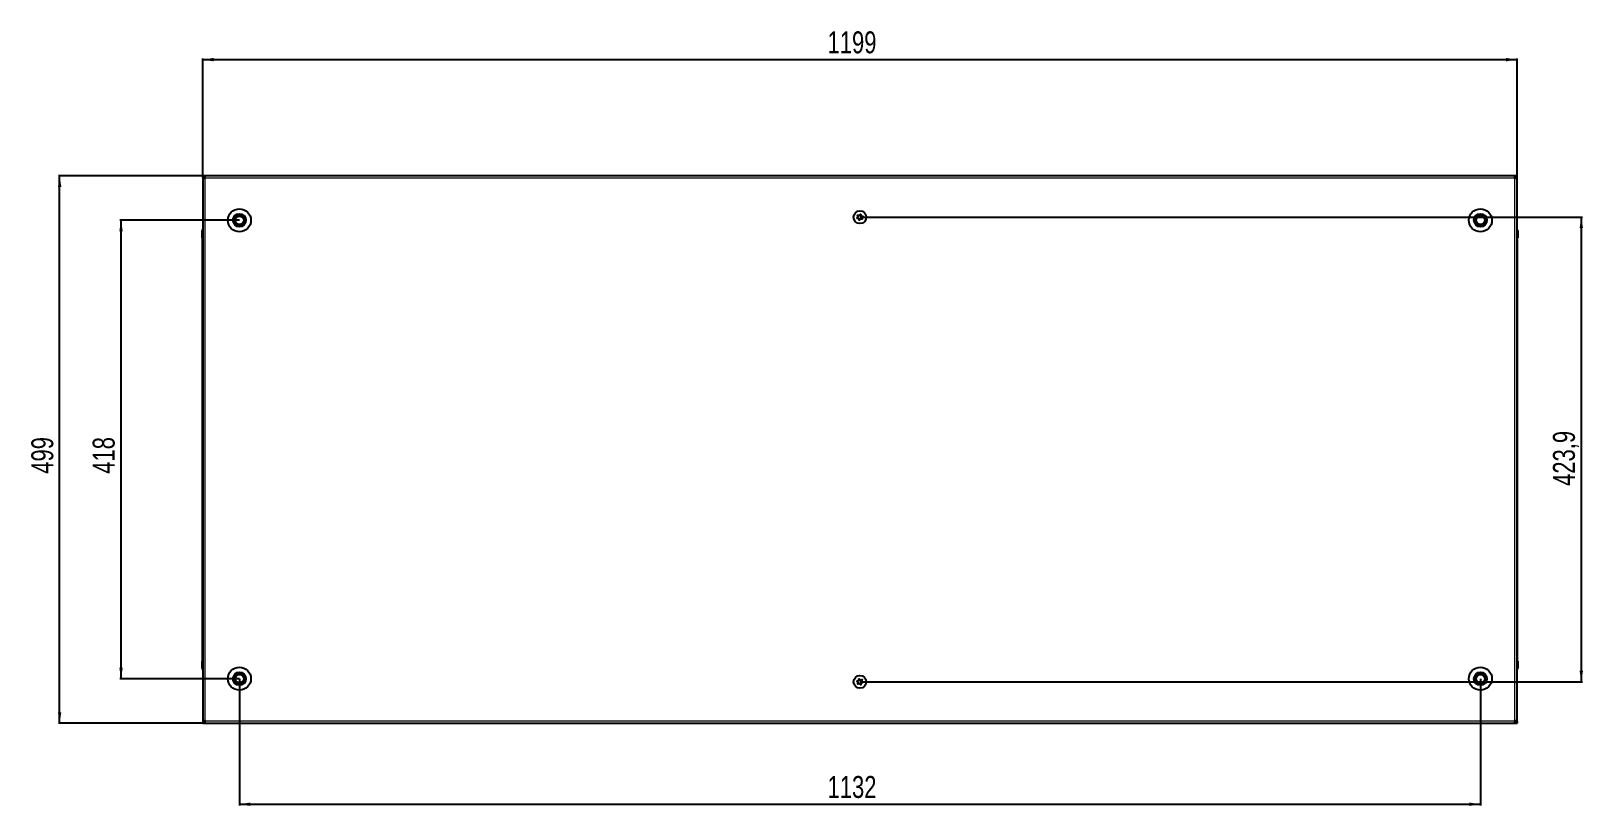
# Model space of a CAD drawing. Header units: millimetres. Extents: x 1315 to 5862, y -923 to 1604.
# Drawn here: x 1315 to 2730, y 851 to 1558 of the extents above; entities that cross this region are included whole.
import ezdxf

# ---------------------------------------------------------------- set-up
doc = ezdxf.new("R2010")
doc.units = ezdxf.units.MM
doc.layers.add('FORMAT', color=7, linetype='Continuous')
doc.styles.add('SLDTEXTSTYLE0', font='TXT', dxfattribs={"width": 0.75})
doc.dimstyles.new('SLDDIMSTYLE0', dxfattribs={"dimtxt": 20, "dimasz": 10, "dimexe": 0, "dimexo": 0.0625, "dimgap": 5, "dimtad": 2, "dimdec": 1, "dimrnd": 1e-09, "dimzin": 12, "dimdsep": 46, "dimtxsty": 'SLDTEXTSTYLE0', "dimsah": 1, "dimcen": 0.09, "dimadec": 0, "dimazin": 3, "dimtfac": 1, "dimtofl": 0, "dimtmove": 0, "dimatfit": 3, "dimfxl": 0, "dimfrac": 2, "dimtolj": 1, "dimtzin": 12, "dimarcsym": 0})

# ---------------------------------------------------------------- blocks, each defined once
blk = doc.blocks.new('_D')
at = {"layer": 'FORMAT'}
for p, q in [((1471.3, 1425.8), (1339.8, 1425.8)), ((1340.8, 926.8), (1340.8, 1425.8)), ((1471.3, 926.8), (1339.8, 926.8))]:
    blk.add_line(p, q, dxfattribs=at)
for points in [[(1340.8, 1425.8), (1339.3, 1415.8), (1342.4, 1415.8)], [(1340.8, 926.8), (1342.4, 936.8), (1339.3, 936.8)]]:
    blk.add_solid(points, dxfattribs=at)
at = {"layer": 'FORMAT', "insert": (1315, 1154.2), "char_height": 20, "attachment_point": 1, "rotation": 90, "style": 'SLDTEXTSTYLE0'}
blk.add_mtext('499', dxfattribs=at)
blk = doc.blocks.new('_D_1')
at = {"layer": 'FORMAT'}
for p, q in [((1471.3, 1425.8), (1471.3, 1532.8)), ((2670.3, 1531.8), (1471.3, 1531.8)), ((2670.3, 1425.8), (2670.3, 1532.8))]:
    blk.add_line(p, q, dxfattribs=at)
for points in [[(1471.3, 1531.8), (1481.3, 1530.3), (1481.3, 1533.4)], [(2670.3, 1531.8), (2660.3, 1533.4), (2660.3, 1530.3)]]:
    blk.add_solid(points, dxfattribs=at)
at = {"layer": 'FORMAT', "insert": (2041.3, 1557.6), "char_height": 20, "attachment_point": 1, "style": 'SLDTEXTSTYLE0'}
blk.add_mtext('1199', dxfattribs=at)
blk = doc.blocks.new('_D_2')
at = {"layer": 'FORMAT'}
for p, q in [((1504.8, 967.3), (1504.8, 851.8)), ((2636.8, 967.3), (2636.8, 851.8)), ((1504.8, 852.8), (2636.8, 852.8))]:
    blk.add_line(p, q, dxfattribs=at)
for points in [[(1504.8, 852.8), (1514.8, 851.3), (1514.8, 854.4)], [(2636.8, 852.8), (2626.8, 854.4), (2626.8, 851.3)]]:
    blk.add_solid(points, dxfattribs=at)
at = {"layer": 'FORMAT', "insert": (2041.3, 878.6), "char_height": 20, "attachment_point": 1, "style": 'SLDTEXTSTYLE0'}
blk.add_mtext('1132', dxfattribs=at)
blk = doc.blocks.new('_D_3')
at = {"layer": 'FORMAT'}
for p, q in [((2070.8, 1388.3), (2729.8, 1388.3)), ((2728.8, 1388.3), (2728.8, 964.5)), ((2070.8, 964.5), (2729.8, 964.5))]:
    blk.add_line(p, q, dxfattribs=at)
for points in [[(2728.8, 1388.3), (2727.3, 1378.3), (2730.4, 1378.3)], [(2728.8, 964.5), (2730.4, 974.5), (2727.3, 974.5)]]:
    blk.add_solid(points, dxfattribs=at)
at = {"layer": 'FORMAT', "insert": (2703, 1143.1), "char_height": 20, "attachment_point": 1, "rotation": 90, "style": 'SLDTEXTSTYLE0'}
blk.add_mtext('423,9', dxfattribs=at)
blk = doc.blocks.new('_D_4')
at = {"layer": 'FORMAT'}
for p, q in [((1504.8, 1385.3), (1395.8, 1385.3)), ((1396.8, 1385.3), (1396.8, 967.3)), ((1504.8, 967.3), (1395.8, 967.3))]:
    blk.add_line(p, q, dxfattribs=at)
for points in [[(1396.8, 1385.3), (1395.3, 1375.3), (1398.4, 1375.3)], [(1396.8, 967.3), (1398.4, 977.3), (1395.3, 977.3)]]:
    blk.add_solid(points, dxfattribs=at)
at = {"layer": 'FORMAT', "insert": (1371, 1154.2), "char_height": 20, "attachment_point": 1, "rotation": 90, "style": 'SLDTEXTSTYLE0'}
blk.add_mtext('418', dxfattribs=at)

msp = doc.modelspace()

# ---------------------------------------------------------------- linework, layer by layer
at = {"color": 7, "linetype": 'Continuous', "lineweight": 25}
for p, q in [((1471.32, 1424.32), (1471.32, 1425.82)), ((1473.42, 1425.82), (1471.32, 1425.82)), ((1471.32, 1424.32), (1473.42, 1424.32)), ((1471.32, 1424.32), (1471.32, 1423.72)), ((1471.32, 1423.72), (1471.32, 928.92)), ((1471.32, 1423.72), (1473.42, 1423.72)), ((2668.22, 1425.82), (1473.42, 1425.82)), ((1473.42, 1425.82), (1473.42, 1423.72)), ((2668.22, 1423.72), (2668.22, 1425.82)), ((2670.32, 1425.82), (2668.22, 1425.82)), ((2668.22, 1424.32), (2670.32, 1424.32)), ((2668.22, 1423.72), (2670.32, 1423.72)), ((2670.32, 1424.32), (2670.32, 1425.82)), ((2670.32, 1423.72), (2670.32, 1424.32)), ((2670.32, 928.92), (2670.32, 1423.72)), ((1470.82, 1375.82), (1470.82, 1369.32)), ((1470.82, 1369.32), (1470.82, 1375.82)), ((2670.32, 1377.15), (2670.32, 1377.15)), ((2670.82, 1375.82), (2670.82, 1369.32)), ((2670.82, 1369.32), (2670.82, 1375.82)), ((1470.82, 1369.32), (1470.82, 1369.32)), ((1471.32, 1369.32), (1470.82, 1369.32)), ((1470.97, 1369.32), (1470.97, 983.32)), ((2670.32, 1369.32), (2670.82, 1369.32)), ((2670.67, 983.32), (2670.67, 1369.32)), ((2670.82, 1369.32), (2670.82, 1369.32)), ((2670.82, 1369.32), (2670.82, 1369.32)), ((1470.82, 976.82), (1470.82, 983.32)), ((1470.82, 983.32), (1470.82, 983.32)), ((1470.82, 983.32), (1470.82, 983.32)), ((1470.82, 983.32), (1470.82, 976.82)), ((1471.32, 983.32), (1470.82, 983.32)), ((2670.32, 983.32), (2670.82, 983.32)), ((2670.82, 983.32), (2670.82, 983.32)), ((2670.82, 976.82), (2670.82, 983.32)), ((2670.82, 983.32), (2670.82, 976.82)), ((1471.32, 975.5), (1471.32, 975.5)), ((1473.42, 928.92), (1471.32, 928.92)), ((1471.32, 928.92), (1471.32, 928.32)), ((1471.32, 928.32), (1471.32, 926.82)), ((1473.42, 928.32), (1471.32, 928.32)), ((1471.32, 926.82), (1473.42, 926.82)), ((1473.42, 928.92), (1473.42, 926.82)), ((1473.42, 926.82), (2668.22, 926.82)), ((2670.32, 928.92), (2668.22, 928.92)), ((2668.22, 926.82), (2668.22, 928.92)), ((2670.32, 928.32), (2668.22, 928.32)), ((2668.22, 926.82), (2670.32, 926.82)), ((2670.32, 928.32), (2670.32, 928.92)), ((2670.32, 928.32), (2670.32, 926.82))]:
    msp.add_line(p, q, dxfattribs=at)
at = {"color": 8, "linetype": 'Continuous', "lineweight": 18}
for p, q in [((1473.42, 1423.72), (1473.42, 928.92)), ((2668.22, 1423.72), (1473.42, 1423.72)), ((2668.22, 928.92), (2668.22, 1423.72)), ((1471.32, 1375.82), (1470.82, 1375.82)), ((2670.32, 1375.82), (2670.82, 1375.82)), ((1471.32, 976.82), (1470.82, 976.82)), ((2670.32, 976.82), (2670.82, 976.82)), ((1473.42, 928.92), (2668.22, 928.92))]:
    msp.add_line(p, q, dxfattribs=at)
at = {"color": 7, "linetype": 'Continuous', "lineweight": 25}
for centre, radius in [((1504.82, 1385.32), 10.5), ((1504.82, 1385.32), 6), ((1504.82, 1385.32), 3.9), ((2070.82, 1388.17), 5.79), ((2070.82, 1388.17), 1.85), ((2636.82, 1385.32), 10.5), ((2636.82, 1385.32), 6), ((2636.82, 1385.32), 3.9), ((1504.82, 967.32), 10.5), ((2636.82, 967.32), 10.5), ((1504.82, 967.32), 6), ((1504.82, 967.32), 3.9), ((2070.82, 964.47), 5.79), ((2070.82, 964.47), 1.85), ((2636.82, 967.32), 6), ((2636.82, 967.32), 3.9)]:
    msp.add_circle(centre, radius, dxfattribs=at)
for centre, radius, start, end in [((1504.82, 1385.32), 4.62, 120, 180), ((1504.82, 1385.32), 4.62, 60, 120), ((1504.82, 1385.32), 4.62, 0, 60), ((2636.82, 1385.32), 4.62, 120, 180), ((2636.82, 1385.32), 4.62, 60, 120), ((2636.82, 1385.32), 4.62, 360, 60), ((1472.82, 1375.82), 2, 138.59038, 180), ((1504.82, 1385.32), 4.62, 180, 240), ((1504.82, 1385.32), 4.62, 240, 300), ((1504.82, 1385.32), 4.62, 300, 0), ((2636.82, 1385.32), 4.62, 180, 240), ((2636.82, 1385.32), 4.62, 240, 300), ((2636.82, 1385.32), 4.62, 300, 360), ((2668.82, 1375.82), 2, 33.94202, 41.40962), ((2668.82, 1375.82), 2, 0, 41.39416), ((2668.82, 1375.82), 2, 0, 18.58003), ((1472.82, 976.82), 2, 180, 199.56674), ((1472.82, 976.82), 2, 180, 221.39416), ((2668.82, 976.82), 2, 318.57492, 0), ((2668.82, 976.82), 2, 318.59038, 0), ((1472.82, 976.82), 2, 213.78451, 221.40962), ((1504.82, 967.32), 4.62, 120, 180), ((1504.82, 967.32), 4.62, 180, 240), ((1504.82, 967.32), 4.62, 60, 120), ((1504.82, 967.32), 4.62, 240, 300), ((1504.82, 967.32), 4.62, 360, 60), ((1504.82, 967.32), 4.62, 300, 360), ((2636.82, 967.32), 4.62, 120, 180), ((2636.82, 967.32), 4.62, 180, 240), ((2636.82, 967.32), 4.62, 60, 120), ((2636.82, 967.32), 4.62, 240, 300), ((2636.82, 967.32), 4.62, 360, 60), ((2636.82, 967.32), 4.62, 300, 360)]:
    msp.add_arc(centre, radius, start, end, dxfattribs=at)
for points, knots in [([(1500.2, 1385.32), (1500.53, 1385.9), (1501.1, 1386.88), (1501.92, 1388.3), (1502.33, 1389.01), (1502.51, 1389.32)], [0, 0, 0, 0, 0.4391308, 0.7513783, 1, 1, 1, 1]), ([(1502.51, 1389.32), (1502.71, 1389.32), (1503.42, 1389.32), (1504.72, 1389.32), (1506.11, 1389.32), (1506.86, 1389.32), (1507.13, 1389.32)], [0, 0, 0, 0, 0.1393293, 0.4852696, 0.8163565, 1, 1, 1, 1]), ([(1507.13, 1389.32), (1507.46, 1388.75), (1508.03, 1387.77), (1508.85, 1386.35), (1509.26, 1385.64), (1509.44, 1385.32)], [0, 0, 0, 0, 0.4391308, 0.7513783, 1, 1, 1, 1]), ([(2068.73, 1390.04), (2068.72, 1390.03), (2068.71, 1390), (2068.71, 1389.95), (2068.73, 1389.8), (2068.87, 1389.44), (2069.06, 1388.94), (2068.96, 1388.31), (2068.64, 1387.91), (2068.36, 1387.63), (2068.21, 1387.45), (2068.16, 1387.36), (2068.15, 1387.32), (2068.16, 1387.29), (2068.18, 1387.26), (2068.24, 1387.22), (2068.5, 1387.15), (2068.97, 1387.09), (2069.64, 1386.85), (2069.96, 1386.21), (2070.06, 1385.75), (2070.16, 1385.5), (2070.21, 1385.45), (2070.24, 1385.43), (2070.27, 1385.43), (2070.31, 1385.44), (2070.34, 1385.46), (2070.41, 1385.51), (2070.56, 1385.68), (2070.8, 1385.98), (2071.17, 1386.34), (2071.78, 1386.51), (2072.3, 1386.38), (2072.68, 1386.28), (2072.83, 1386.27), (2072.89, 1386.29), (2072.91, 1386.31), (2072.93, 1386.34), (2072.93, 1386.4), (2072.91, 1386.54), (2072.77, 1386.9), (2072.58, 1387.41), (2072.68, 1388.04), (2073, 1388.44), (2073.28, 1388.72), (2073.43, 1388.9), (2073.48, 1388.98), (2073.49, 1389.03), (2073.48, 1389.06), (2073.46, 1389.08), (2073.4, 1389.13), (2073.14, 1389.2), (2072.67, 1389.25), (2072, 1389.5), (2071.68, 1390.13), (2071.58, 1390.6), (2071.48, 1390.85), (2071.43, 1390.9), (2071.4, 1390.91), (2071.37, 1390.92), (2071.33, 1390.91), (2071.3, 1390.89), (2071.23, 1390.84), (2071.08, 1390.67), (2070.84, 1390.37), (2070.47, 1390.01), (2069.86, 1389.84), (2069.34, 1389.97), (2068.96, 1390.06), (2068.81, 1390.07), (2068.75, 1390.06), (2068.74, 1390.04), (2068.73, 1390.04)], [0, 0, 0, 0, 0.0020087, 0.00442, 0.0093647, 0.0255282, 0.0677053, 0.0957862, 0.1246456, 0.1503415, 0.1605194, 0.1633943, 0.1656965, 0.1672448, 0.1688741, 0.1707699, 0.1786058, 0.2119941, 0.2499945, 0.2879948, 0.3213831, 0.329219, 0.3311148, 0.3327441, 0.3342924, 0.3362166, 0.3385353, 0.3413178, 0.349662, 0.3753578, 0.4042173, 0.4322982, 0.4744753, 0.4906388, 0.4966691, 0.49844, 0.5, 0.5020087, 0.50442, 0.5093647, 0.5255282, 0.5677053, 0.5957862, 0.6246456, 0.6503415, 0.6605194, 0.6633943, 0.6656965, 0.6672448, 0.6688741, 0.6707699, 0.6786058, 0.7119941, 0.7499945, 0.7879948, 0.8213831, 0.829219, 0.8311148, 0.8327441, 0.8342924, 0.8362166, 0.8385353, 0.8413178, 0.849662, 0.8753578, 0.9042173, 0.9322982, 0.9744753, 0.9906388, 0.9966691, 0.99844, 1, 1, 1, 1]), ([(2632.2, 1385.32), (2632.53, 1385.9), (2633.1, 1386.88), (2633.92, 1388.3), (2634.33, 1389.01), (2634.51, 1389.32)], [0, 0, 0, 0, 0.4391308, 0.7513783, 1, 1, 1, 1]), ([(2634.51, 1389.32), (2634.71, 1389.32), (2635.42, 1389.32), (2636.72, 1389.32), (2638.11, 1389.32), (2638.86, 1389.32), (2639.13, 1389.32)], [0, 0, 0, 0, 0.1393293, 0.4852696, 0.8163565, 1, 1, 1, 1]), ([(2639.13, 1389.32), (2639.46, 1388.75), (2640.03, 1387.77), (2640.85, 1386.35), (2641.26, 1385.64), (2641.44, 1385.32)], [0, 0, 0, 0, 0.4391308, 0.7513783, 1, 1, 1, 1]), ([(1502.51, 1381.32), (1502.18, 1381.9), (1501.61, 1382.88), (1500.79, 1384.3), (1500.38, 1385.01), (1500.2, 1385.32)], [0, 0, 0, 0, 0.4391308, 0.7513783, 1, 1, 1, 1]), ([(1507.13, 1381.32), (1506.86, 1381.32), (1506.11, 1381.32), (1504.72, 1381.32), (1503.42, 1381.32), (1502.71, 1381.32), (1502.51, 1381.32)], [0, 0, 0, 0, 0.1836435, 0.5147304, 0.8606707, 1, 1, 1, 1]), ([(1509.44, 1385.32), (1509.11, 1384.75), (1508.54, 1383.77), (1507.72, 1382.35), (1507.31, 1381.64), (1507.13, 1381.32)], [0, 0, 0, 0, 0.4391308, 0.7513783, 1, 1, 1, 1]), ([(2634.51, 1381.32), (2634.18, 1381.9), (2633.61, 1382.88), (2632.79, 1384.3), (2632.38, 1385.01), (2632.2, 1385.32)], [0, 0, 0, 0, 0.4391308, 0.7513783, 1, 1, 1, 1]), ([(2639.13, 1381.32), (2638.86, 1381.32), (2638.11, 1381.32), (2636.72, 1381.32), (2635.42, 1381.32), (2634.71, 1381.32), (2634.51, 1381.32)], [0, 0, 0, 0, 0.1836435, 0.5147304, 0.8606707, 1, 1, 1, 1]), ([(2641.44, 1385.32), (2641.11, 1384.75), (2640.54, 1383.77), (2639.72, 1382.35), (2639.31, 1381.64), (2639.13, 1381.32)], [0, 0, 0, 0, 0.4391308, 0.7513783, 1, 1, 1, 1]), ([(1500.2, 967.32), (1500.53, 967.9), (1501.1, 968.88), (1501.92, 970.3), (1502.33, 971.01), (1502.51, 971.32)], [0, 0, 0, 0, 0.4391308, 0.7513783, 1, 1, 1, 1]), ([(1502.51, 963.32), (1502.18, 963.9), (1501.61, 964.88), (1500.79, 966.3), (1500.38, 967.01), (1500.2, 967.32)], [0, 0, 0, 0, 0.4391308, 0.7513783, 1, 1, 1, 1]), ([(1502.51, 971.32), (1502.71, 971.32), (1503.42, 971.32), (1504.72, 971.32), (1506.11, 971.32), (1506.86, 971.32), (1507.13, 971.32)], [0, 0, 0, 0, 0.1393293, 0.4852696, 0.8163565, 1, 1, 1, 1]), ([(1507.13, 963.32), (1506.86, 963.32), (1506.11, 963.32), (1504.72, 963.32), (1503.42, 963.32), (1502.71, 963.32), (1502.51, 963.32)], [0, 0, 0, 0, 0.1836435, 0.5147304, 0.8606707, 1, 1, 1, 1]), ([(1507.13, 971.32), (1507.46, 970.75), (1508.03, 969.77), (1508.85, 968.35), (1509.26, 967.64), (1509.44, 967.32)], [0, 0, 0, 0, 0.4391308, 0.7513783, 1, 1, 1, 1]), ([(1509.44, 967.32), (1509.11, 966.75), (1508.54, 965.77), (1507.72, 964.35), (1507.31, 963.64), (1507.13, 963.32)], [0, 0, 0, 0, 0.4391308, 0.7513783, 1, 1, 1, 1]), ([(2073.55, 963.83), (2073.55, 963.84), (2073.55, 963.87), (2073.52, 963.92), (2073.43, 964.04), (2073.14, 964.29), (2072.73, 964.64), (2072.52, 965.24), (2072.61, 965.75), (2072.72, 966.13), (2072.77, 966.36), (2072.77, 966.45), (2072.76, 966.49), (2072.73, 966.52), (2072.7, 966.53), (2072.63, 966.54), (2072.37, 966.48), (2071.93, 966.3), (2071.23, 966.2), (2070.64, 966.61), (2070.33, 966.96), (2070.12, 967.13), (2070.05, 967.16), (2070.02, 967.16), (2069.99, 967.15), (2069.97, 967.12), (2069.94, 967.09), (2069.91, 967.01), (2069.86, 966.79), (2069.79, 966.41), (2069.64, 965.92), (2069.19, 965.48), (2068.66, 965.35), (2068.28, 965.25), (2068.15, 965.19), (2068.11, 965.14), (2068.09, 965.11), (2068.09, 965.08), (2068.12, 965.02), (2068.21, 964.91), (2068.5, 964.66), (2068.91, 964.3), (2069.12, 963.71), (2069.03, 963.2), (2068.92, 962.82), (2068.87, 962.59), (2068.87, 962.49), (2068.88, 962.45), (2068.91, 962.43), (2068.94, 962.41), (2069.01, 962.41), (2069.27, 962.47), (2069.71, 962.64), (2070.41, 962.74), (2071, 962.34), (2071.31, 961.98), (2071.52, 961.81), (2071.58, 961.79), (2071.62, 961.79), (2071.65, 961.8), (2071.67, 961.82), (2071.69, 961.86), (2071.73, 961.94), (2071.78, 962.16), (2071.85, 962.53), (2072, 963.03), (2072.45, 963.47), (2072.98, 963.6), (2073.36, 963.7), (2073.49, 963.76), (2073.53, 963.8), (2073.54, 963.82), (2073.55, 963.83)], [0, 0, 0, 0, 0.0020087, 0.00442, 0.0093647, 0.0255282, 0.0677053, 0.0957862, 0.1246456, 0.1503415, 0.1605194, 0.1633943, 0.1656965, 0.1672448, 0.1688741, 0.1707699, 0.1786058, 0.2119941, 0.2499945, 0.2879948, 0.3213831, 0.329219, 0.3311148, 0.3327441, 0.3342924, 0.3362166, 0.3385353, 0.3413178, 0.349662, 0.3753578, 0.4042173, 0.4322982, 0.4744753, 0.4906388, 0.4966691, 0.49844, 0.5, 0.5020087, 0.50442, 0.5093647, 0.5255282, 0.5677053, 0.5957862, 0.6246456, 0.6503415, 0.6605194, 0.6633943, 0.6656965, 0.6672448, 0.6688741, 0.6707699, 0.6786058, 0.7119941, 0.7499945, 0.7879948, 0.8213831, 0.829219, 0.8311148, 0.8327441, 0.8342924, 0.8362166, 0.8385353, 0.8413178, 0.849662, 0.8753578, 0.9042173, 0.9322982, 0.9744753, 0.9906388, 0.9966691, 0.99844, 1, 1, 1, 1]), ([(2632.2, 967.32), (2632.53, 967.9), (2633.1, 968.88), (2633.92, 970.3), (2634.33, 971.01), (2634.51, 971.32)], [0, 0, 0, 0, 0.4391308, 0.7513783, 1, 1, 1, 1]), ([(2634.51, 963.32), (2634.18, 963.9), (2633.61, 964.88), (2632.79, 966.3), (2632.38, 967.01), (2632.2, 967.32)], [0, 0, 0, 0, 0.4391308, 0.7513783, 1, 1, 1, 1]), ([(2634.51, 971.32), (2634.71, 971.32), (2635.42, 971.32), (2636.72, 971.32), (2638.11, 971.32), (2638.86, 971.32), (2639.13, 971.32)], [0, 0, 0, 0, 0.1393293, 0.4852696, 0.8163565, 1, 1, 1, 1]), ([(2639.13, 963.32), (2638.86, 963.32), (2638.11, 963.32), (2636.72, 963.32), (2635.42, 963.32), (2634.71, 963.32), (2634.51, 963.32)], [0, 0, 0, 0, 0.1836435, 0.5147304, 0.8606707, 1, 1, 1, 1]), ([(2639.13, 971.32), (2639.46, 970.75), (2640.03, 969.77), (2640.85, 968.35), (2641.26, 967.64), (2641.44, 967.32)], [0, 0, 0, 0, 0.4391308, 0.7513783, 1, 1, 1, 1]), ([(2641.44, 967.32), (2641.11, 966.75), (2640.54, 965.77), (2639.72, 964.35), (2639.31, 963.64), (2639.13, 963.32)], [0, 0, 0, 0, 0.4391308, 0.7513783, 1, 1, 1, 1])]:
    msp.add_open_spline(points, degree=3, knots=knots, dxfattribs=at)

# ---------------------------------------------------------------- dimensions: what is measured, and where the dimension line sits
at = {"layer": 'FORMAT'}
for base, p1, p2, picture, middle in [((1471.32, 1531.82), (2670.32, 1425.82), (1471.32, 1425.82), '_D_1', (2070.82, 1531.82)), ((2636.82, 852.82), (1504.82, 967.32), (2636.82, 967.32), '_D_2', (2070.82, 852.82))]:
    dim = msp.add_linear_dim(base=base, p1=p1, p2=p2, dimstyle='SLDDIMSTYLE0', dxfattribs=at)
    dim.commit()
    dim.dimension.update_dxf_attribs({"geometry": picture, "text_midpoint": middle, "dimtype": 160})
for base, p1, p2, picture, middle in [((1340.82, 1425.82), (1471.32, 926.82), (1471.32, 1425.82), '_D', (1340.82, 1176.32)), ((2728.8202948, 964.47343353), (2070.8199379, 1388.32343353), (2070.8199379, 964.47343353), '_D_3', (2728.8202948, 1176.39843353)), ((1396.82, 967.32), (1504.82, 1385.32), (1504.82, 967.32), '_D_4', (1396.82, 1176.32))]:
    dim = msp.add_linear_dim(base=base, p1=p1, p2=p2, angle=90, dimstyle='SLDDIMSTYLE0', dxfattribs=at)
    dim.commit()
    dim.dimension.update_dxf_attribs({"geometry": picture, "text_midpoint": middle, "dimtype": 160})

doc.saveas('drawing.dxf')
